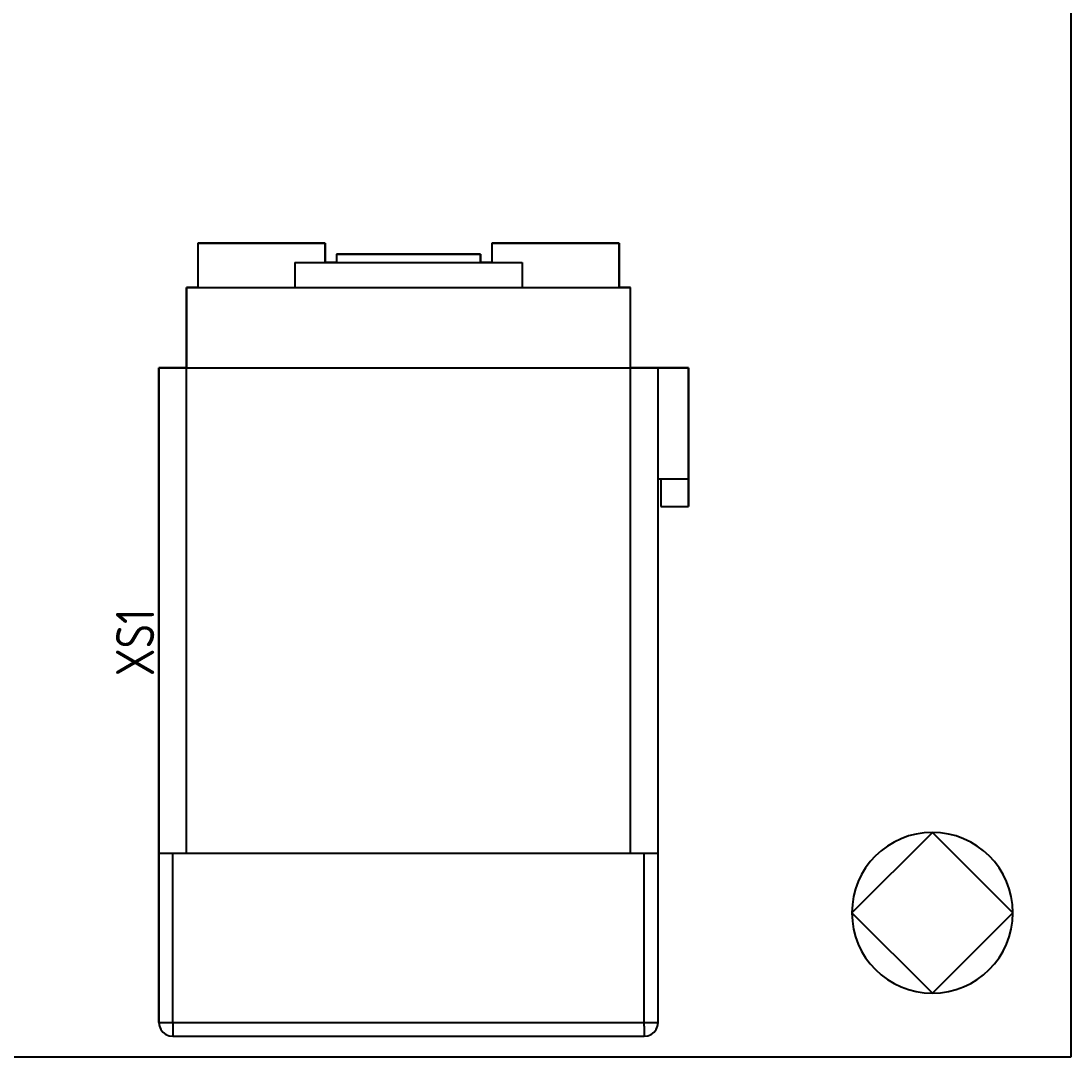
# Model space of a CAD drawing. Header units: inches. Extents: x 0 to 841, y -594 to 0.
# Drawn here: x 378.98 to 416.85, y -455.35 to -418 of the extents above; entities that cross this region are included whole.
import ezdxf

# ---------------------------------------------------------------- set-up
doc = ezdxf.new("R2010")
doc.units = ezdxf.units.IN
doc.header["$MEASUREMENT"] = 0
doc.styles.add('GOST type A0', font='GOST_A.TTF', dxfattribs={"height": 2.116667})

msp = doc.modelspace()

# ---------------------------------------------------------------- linework, layer by layer
at = {"color": 18, "true_color": 0x000000}
for p, q in [((416.846, -455.354), (416.846, -95.154)), ((389.956, -426.008), (385.356, -426.008)), ((385.356, -426.008), (385.356, -427.608)), ((385.356, -426.008), (389.956, -426.008)), ((385.356, -426.008), (385.356, -427.608)), ((389.956, -426.708), (389.956, -426.008)), ((389.956, -426.008), (389.956, -426.708)), ((400.556, -426.008), (395.956, -426.008)), ((395.956, -426.008), (395.956, -426.708)), ((395.956, -426.008), (400.556, -426.008)), ((395.956, -426.008), (395.956, -426.708)), ((400.556, -427.608), (400.556, -426.008)), ((400.556, -426.008), (400.556, -427.608)), ((388.856, -426.708), (388.856, -427.608)), ((388.856, -426.708), (388.996, -426.708)), ((388.996, -426.708), (389.406, -426.708)), ((389.406, -426.708), (390.056, -426.708)), ((390.356, -426.708), (389.956, -426.708)), ((390.056, -426.708), (390.906, -426.708)), ((395.556, -426.408), (390.356, -426.408)), ((390.356, -426.408), (390.356, -426.708)), ((390.356, -426.408), (390.356, -426.708)), ((390.356, -426.408), (390.444, -426.408)), ((390.444, -426.408), (390.704, -426.408)), ((390.704, -426.408), (391.118, -426.408)), ((390.906, -426.708), (391.894, -426.708)), ((391.118, -426.408), (391.656, -426.408)), ((391.656, -426.408), (392.282, -426.408)), ((391.894, -426.708), (392.956, -426.708)), ((392.282, -426.408), (392.956, -426.408)), ((392.956, -426.408), (393.628, -426.408)), ((392.956, -426.708), (394.018, -426.708)), ((393.628, -426.408), (394.256, -426.408)), ((394.018, -426.708), (395.006, -426.708)), ((394.256, -426.408), (394.794, -426.408)), ((394.794, -426.408), (395.208, -426.408)), ((395.006, -426.708), (395.856, -426.708)), ((395.208, -426.408), (395.468, -426.408)), ((395.468, -426.408), (395.556, -426.408)), ((395.556, -426.708), (395.556, -426.408)), ((395.556, -426.408), (395.556, -426.708)), ((395.956, -426.708), (395.556, -426.708)), ((395.856, -426.708), (396.506, -426.708)), ((396.506, -426.708), (396.916, -426.708)), ((396.916, -426.708), (397.056, -426.708)), ((397.056, -426.708), (397.056, -427.608)), ((385.356, -427.608), (384.956, -427.608)), ((384.956, -427.608), (384.956, -430.508)), ((384.956, -430.508), (384.956, -427.608)), ((384.956, -427.608), (385.024, -427.608)), ((385.024, -427.608), (385.228, -427.608)), ((385.228, -427.608), (385.564, -427.608)), ((385.564, -427.608), (386.028, -427.608)), ((385.564, -427.608), (388.856, -427.608)), ((386.028, -427.608), (386.61, -427.608)), ((386.61, -427.608), (387.3, -427.608)), ((387.3, -427.608), (388.086, -427.608)), ((388.086, -427.608), (388.956, -427.608)), ((388.956, -427.608), (389.894, -427.608)), ((389.894, -427.608), (390.886, -427.608)), ((390.886, -427.608), (391.912, -427.608)), ((391.912, -427.608), (392.956, -427.608)), ((392.956, -427.608), (394, -427.608)), ((394, -427.608), (395.026, -427.608)), ((395.026, -427.608), (396.018, -427.608)), ((396.018, -427.608), (396.956, -427.608)), ((396.956, -427.608), (397.826, -427.608)), ((397.056, -427.608), (400.346, -427.608)), ((397.826, -427.608), (398.612, -427.608)), ((398.612, -427.608), (399.302, -427.608)), ((399.302, -427.608), (399.884, -427.608)), ((399.884, -427.608), (400.346, -427.608)), ((400.346, -427.608), (400.684, -427.608)), ((400.956, -427.608), (400.556, -427.608)), ((400.684, -427.608), (400.888, -427.608)), ((400.888, -427.608), (400.956, -427.608)), ((400.956, -430.508), (400.956, -427.608)), ((400.956, -430.508), (400.956, -427.608)), ((383.956, -430.508), (383.956, -448.008)), ((384.956, -430.508), (383.956, -430.508)), ((383.956, -448.008), (383.956, -430.508)), ((383.956, -430.508), (384.956, -430.508)), ((384.956, -430.508), (385.024, -430.508)), ((384.956, -448.008), (384.956, -430.508)), ((384.956, -430.508), (385.024, -430.508)), ((385.024, -430.508), (385.228, -430.508)), ((385.024, -430.508), (385.228, -430.508)), ((385.228, -430.508), (385.564, -430.508)), ((385.228, -430.508), (385.564, -430.508)), ((385.564, -430.508), (386.028, -430.508)), ((385.564, -430.508), (386.028, -430.508)), ((386.028, -430.508), (386.61, -430.508)), ((386.028, -430.508), (386.61, -430.508)), ((386.61, -430.508), (387.3, -430.508)), ((386.61, -430.508), (387.3, -430.508)), ((387.3, -430.508), (388.086, -430.508)), ((387.3, -430.508), (388.086, -430.508)), ((388.086, -430.508), (388.956, -430.508)), ((388.086, -430.508), (388.956, -430.508)), ((388.956, -430.508), (389.894, -430.508)), ((388.956, -430.508), (389.894, -430.508)), ((389.894, -430.508), (390.886, -430.508)), ((389.894, -430.508), (390.886, -430.508)), ((390.886, -430.508), (395.026, -430.508)), ((390.886, -430.508), (391.912, -430.508)), ((390.886, -430.508), (391.912, -430.508)), ((391.912, -430.508), (392.956, -430.508)), ((391.912, -430.508), (392.956, -430.508)), ((392.956, -430.508), (394, -430.508)), ((392.956, -430.508), (394, -430.508)), ((394, -430.508), (395.026, -430.508)), ((394, -430.508), (395.026, -430.508)), ((395.026, -430.508), (396.018, -430.508)), ((395.026, -430.508), (396.018, -430.508)), ((396.018, -430.508), (396.956, -430.508)), ((396.018, -430.508), (396.956, -430.508)), ((396.956, -430.508), (397.826, -430.508)), ((396.956, -430.508), (397.826, -430.508)), ((397.826, -430.508), (398.612, -430.508)), ((397.826, -430.508), (398.612, -430.508)), ((398.612, -430.508), (399.302, -430.508)), ((398.612, -430.508), (399.302, -430.508)), ((399.302, -430.508), (399.884, -430.508)), ((399.302, -430.508), (399.884, -430.508)), ((399.884, -430.508), (400.346, -430.508)), ((399.884, -430.508), (400.346, -430.508)), ((400.346, -430.508), (400.684, -430.508)), ((400.346, -430.508), (400.684, -430.508)), ((400.684, -430.508), (400.888, -430.508)), ((400.684, -430.508), (400.888, -430.508)), ((400.888, -430.508), (400.956, -430.508)), ((400.888, -430.508), (400.956, -430.508)), ((401.956, -430.508), (400.956, -430.508)), ((400.956, -448.008), (400.956, -430.508)), ((400.956, -430.508), (401.956, -430.508)), ((403.056, -430.508), (401.956, -430.508)), ((401.956, -448.008), (401.956, -430.508)), ((401.956, -430.508), (402.24, -430.508)), ((402.24, -430.508), (402.506, -430.508)), ((402.506, -430.508), (402.734, -430.508)), ((402.734, -430.508), (402.908, -430.508)), ((402.908, -430.508), (403.018, -430.508)), ((403.018, -430.508), (403.056, -430.508)), ((403.056, -434.508), (403.056, -430.508)), ((403.056, -430.508), (403.056, -434.508)), ((401.956, -448.008), (401.956, -434.508)), ((401.956, -434.508), (402.056, -434.508)), ((401.956, -434.508), (402.24, -434.508)), ((402.056, -434.508), (402.056, -435.508)), ((402.056, -434.508), (402.056, -435.508)), ((402.24, -434.508), (402.506, -434.508)), ((402.24, -434.508), (403.018, -434.508)), ((402.506, -434.508), (402.734, -434.508)), ((402.734, -434.508), (402.908, -434.508)), ((402.908, -434.508), (403.018, -434.508)), ((403.018, -434.508), (403.056, -434.508)), ((403.056, -435.508), (403.056, -434.508)), ((403.056, -434.508), (403.056, -435.508)), ((402.056, -435.508), (403.056, -435.508)), ((402.056, -435.508), (403.056, -435.508)), ((411.846, -447.254), (408.946, -450.154)), ((414.746, -450.154), (411.846, -447.254)), ((383.956, -448.008), (383.956, -454.108)), ((383.956, -448.008), (383.972, -448.008)), ((383.956, -454.108), (383.956, -448.008)), ((383.972, -448.008), (384.022, -448.008)), ((383.972, -448.008), (384.456, -448.008)), ((384.022, -448.008), (384.102, -448.008)), ((384.102, -448.008), (384.206, -448.008)), ((384.206, -448.008), (384.326, -448.008)), ((384.326, -448.008), (384.456, -448.008)), ((384.456, -448.008), (401.456, -448.008)), ((384.456, -454.108), (384.456, -448.008)), ((401.456, -448.008), (401.586, -448.008)), ((401.456, -448.008), (401.938, -448.008)), ((401.456, -454.108), (401.456, -448.008)), ((401.586, -448.008), (401.706, -448.008)), ((401.706, -448.008), (401.81, -448.008)), ((401.81, -448.008), (401.888, -448.008)), ((401.888, -448.008), (401.938, -448.008)), ((401.938, -448.008), (401.956, -448.008)), ((401.956, -454.108), (401.956, -448.008)), ((401.956, -454.108), (401.956, -448.008)), ((408.946, -450.154), (411.846, -453.054)), ((411.846, -453.054), (414.746, -450.154)), ((383.956, -454.108), (383.972, -454.238)), ((383.956, -454.108), (383.972, -454.238)), ((383.956, -454.108), (383.972, -454.108)), ((383.972, -454.108), (384.022, -454.108)), ((383.972, -454.238), (384.022, -454.358)), ((383.972, -454.238), (384.022, -454.358)), ((384.022, -454.108), (384.102, -454.108)), ((384.022, -454.358), (384.102, -454.462)), ((384.022, -454.358), (384.102, -454.462)), ((384.102, -454.108), (384.206, -454.108)), ((384.206, -454.108), (384.326, -454.108)), ((384.326, -454.108), (384.456, -454.108)), ((384.456, -454.108), (384.456, -454.238)), ((384.456, -454.108), (401.456, -454.108)), ((384.456, -454.238), (384.456, -454.358)), ((384.456, -454.358), (384.456, -454.462)), ((401.456, -454.108), (401.586, -454.108)), ((401.456, -454.238), (401.456, -454.108)), ((401.456, -454.238), (401.456, -454.358)), ((401.456, -454.358), (401.456, -454.462)), ((401.586, -454.108), (401.706, -454.108)), ((401.706, -454.108), (401.81, -454.108)), ((401.81, -454.108), (401.888, -454.108)), ((401.81, -454.462), (401.888, -454.358)), ((401.81, -454.462), (401.888, -454.358)), ((401.888, -454.108), (401.938, -454.108)), ((401.888, -454.358), (401.938, -454.238)), ((401.888, -454.358), (401.938, -454.238)), ((401.938, -454.238), (401.956, -454.108)), ((401.938, -454.238), (401.956, -454.108)), ((401.938, -454.108), (401.956, -454.108)), ((384.102, -454.462), (384.206, -454.542)), ((384.102, -454.462), (384.206, -454.542)), ((384.206, -454.542), (384.326, -454.592)), ((384.206, -454.542), (384.326, -454.592)), ((384.326, -454.592), (384.456, -454.608)), ((384.326, -454.592), (384.456, -454.608)), ((384.456, -454.462), (384.456, -454.542)), ((384.456, -454.542), (384.456, -454.592)), ((384.456, -454.608), (384.456, -454.592)), ((384.456, -454.608), (401.456, -454.608)), ((384.456, -454.608), (401.456, -454.608)), ((401.456, -454.462), (401.456, -454.542)), ((401.456, -454.542), (401.456, -454.592)), ((401.456, -454.608), (401.586, -454.592)), ((401.456, -454.608), (401.586, -454.592)), ((401.456, -454.592), (401.456, -454.608)), ((401.586, -454.592), (401.706, -454.542)), ((401.586, -454.592), (401.706, -454.542)), ((401.706, -454.542), (401.81, -454.462)), ((401.706, -454.542), (401.81, -454.462)), ((196.646, -455.354), (416.846, -455.354))]:
    msp.add_line(p, q, dxfattribs=at)
at = {"color": 7, "true_color": 0xffffff}
for p, q in [((389.956, -426.008), (385.356, -426.008)), ((385.356, -426.008), (385.356, -427.608)), ((385.356, -426.008), (389.956, -426.008)), ((385.356, -426.008), (385.356, -427.608)), ((389.956, -426.708), (389.956, -426.008)), ((389.956, -426.008), (389.956, -426.708)), ((400.556, -426.008), (395.956, -426.008)), ((395.956, -426.008), (395.956, -426.708)), ((395.956, -426.008), (400.556, -426.008)), ((395.956, -426.008), (395.956, -426.708)), ((400.556, -427.608), (400.556, -426.008)), ((400.556, -426.008), (400.556, -427.608)), ((388.856, -426.708), (388.856, -427.608)), ((388.856, -426.708), (388.996, -426.708)), ((388.996, -426.708), (389.406, -426.708)), ((389.406, -426.708), (390.056, -426.708)), ((390.356, -426.708), (389.956, -426.708)), ((390.056, -426.708), (390.906, -426.708)), ((395.556, -426.408), (390.356, -426.408)), ((390.356, -426.408), (390.356, -426.708)), ((390.356, -426.408), (390.356, -426.708)), ((390.356, -426.408), (390.444, -426.408)), ((390.444, -426.408), (390.704, -426.408)), ((390.704, -426.408), (391.118, -426.408)), ((390.906, -426.708), (391.894, -426.708)), ((391.118, -426.408), (391.656, -426.408)), ((391.656, -426.408), (392.282, -426.408)), ((391.894, -426.708), (392.956, -426.708)), ((392.282, -426.408), (392.956, -426.408)), ((392.956, -426.408), (393.628, -426.408)), ((392.956, -426.708), (394.018, -426.708)), ((393.628, -426.408), (394.256, -426.408)), ((394.018, -426.708), (395.006, -426.708)), ((394.256, -426.408), (394.794, -426.408)), ((394.794, -426.408), (395.208, -426.408)), ((395.006, -426.708), (395.856, -426.708)), ((395.208, -426.408), (395.468, -426.408)), ((395.468, -426.408), (395.556, -426.408)), ((395.556, -426.708), (395.556, -426.408)), ((395.556, -426.408), (395.556, -426.708)), ((395.956, -426.708), (395.556, -426.708)), ((395.856, -426.708), (396.506, -426.708)), ((396.506, -426.708), (396.916, -426.708)), ((396.916, -426.708), (397.056, -426.708)), ((397.056, -426.708), (397.056, -427.608)), ((385.356, -427.608), (384.956, -427.608)), ((384.956, -427.608), (384.956, -430.508)), ((384.956, -430.508), (384.956, -427.608)), ((384.956, -427.608), (385.024, -427.608)), ((385.024, -427.608), (385.228, -427.608)), ((385.228, -427.608), (385.564, -427.608)), ((385.564, -427.608), (386.028, -427.608)), ((385.564, -427.608), (388.856, -427.608)), ((386.028, -427.608), (386.61, -427.608)), ((386.61, -427.608), (387.3, -427.608)), ((387.3, -427.608), (388.086, -427.608)), ((388.086, -427.608), (388.956, -427.608)), ((388.956, -427.608), (389.894, -427.608)), ((389.894, -427.608), (390.886, -427.608)), ((390.886, -427.608), (391.912, -427.608)), ((391.912, -427.608), (392.956, -427.608)), ((392.956, -427.608), (394, -427.608)), ((394, -427.608), (395.026, -427.608)), ((395.026, -427.608), (396.018, -427.608)), ((396.018, -427.608), (396.956, -427.608)), ((396.956, -427.608), (397.826, -427.608)), ((397.056, -427.608), (400.346, -427.608)), ((397.826, -427.608), (398.612, -427.608)), ((398.612, -427.608), (399.302, -427.608)), ((399.302, -427.608), (399.884, -427.608)), ((399.884, -427.608), (400.346, -427.608)), ((400.346, -427.608), (400.684, -427.608)), ((400.956, -427.608), (400.556, -427.608)), ((400.684, -427.608), (400.888, -427.608)), ((400.888, -427.608), (400.956, -427.608)), ((400.956, -430.508), (400.956, -427.608)), ((400.956, -430.508), (400.956, -427.608)), ((383.956, -430.508), (383.956, -448.008)), ((384.956, -430.508), (383.956, -430.508)), ((383.956, -448.008), (383.956, -430.508)), ((383.956, -430.508), (384.956, -430.508)), ((384.956, -430.508), (385.024, -430.508)), ((384.956, -448.008), (384.956, -430.508)), ((384.956, -430.508), (385.024, -430.508)), ((385.024, -430.508), (385.228, -430.508)), ((385.024, -430.508), (385.228, -430.508)), ((385.228, -430.508), (385.564, -430.508)), ((385.228, -430.508), (385.564, -430.508)), ((385.564, -430.508), (386.028, -430.508)), ((385.564, -430.508), (386.028, -430.508)), ((386.028, -430.508), (386.61, -430.508)), ((386.028, -430.508), (386.61, -430.508)), ((386.61, -430.508), (387.3, -430.508)), ((386.61, -430.508), (387.3, -430.508)), ((387.3, -430.508), (388.086, -430.508)), ((387.3, -430.508), (388.086, -430.508)), ((388.086, -430.508), (388.956, -430.508)), ((388.086, -430.508), (388.956, -430.508)), ((388.956, -430.508), (389.894, -430.508)), ((388.956, -430.508), (389.894, -430.508)), ((389.894, -430.508), (390.886, -430.508)), ((389.894, -430.508), (390.886, -430.508)), ((390.886, -430.508), (395.026, -430.508)), ((390.886, -430.508), (391.912, -430.508)), ((390.886, -430.508), (391.912, -430.508)), ((391.912, -430.508), (392.956, -430.508)), ((391.912, -430.508), (392.956, -430.508)), ((392.956, -430.508), (394, -430.508)), ((392.956, -430.508), (394, -430.508)), ((394, -430.508), (395.026, -430.508)), ((394, -430.508), (395.026, -430.508)), ((395.026, -430.508), (396.018, -430.508)), ((395.026, -430.508), (396.018, -430.508)), ((396.018, -430.508), (396.956, -430.508)), ((396.018, -430.508), (396.956, -430.508)), ((396.956, -430.508), (397.826, -430.508)), ((396.956, -430.508), (397.826, -430.508)), ((397.826, -430.508), (398.612, -430.508)), ((397.826, -430.508), (398.612, -430.508)), ((398.612, -430.508), (399.302, -430.508)), ((398.612, -430.508), (399.302, -430.508)), ((399.302, -430.508), (399.884, -430.508)), ((399.302, -430.508), (399.884, -430.508)), ((399.884, -430.508), (400.346, -430.508)), ((399.884, -430.508), (400.346, -430.508)), ((400.346, -430.508), (400.684, -430.508)), ((400.346, -430.508), (400.684, -430.508)), ((400.684, -430.508), (400.888, -430.508)), ((400.684, -430.508), (400.888, -430.508)), ((400.888, -430.508), (400.956, -430.508)), ((400.888, -430.508), (400.956, -430.508)), ((401.956, -430.508), (400.956, -430.508)), ((400.956, -448.008), (400.956, -430.508)), ((400.956, -430.508), (401.956, -430.508)), ((403.056, -430.508), (401.956, -430.508)), ((401.956, -448.008), (401.956, -430.508)), ((401.956, -430.508), (402.24, -430.508)), ((402.24, -430.508), (402.506, -430.508)), ((402.506, -430.508), (402.734, -430.508)), ((402.734, -430.508), (402.908, -430.508)), ((402.908, -430.508), (403.018, -430.508)), ((403.018, -430.508), (403.056, -430.508)), ((403.056, -434.508), (403.056, -430.508)), ((403.056, -430.508), (403.056, -434.508)), ((401.956, -448.008), (401.956, -434.508)), ((401.956, -434.508), (402.056, -434.508)), ((401.956, -434.508), (402.24, -434.508)), ((402.056, -434.508), (402.056, -435.508)), ((402.056, -434.508), (402.056, -435.508)), ((402.24, -434.508), (402.506, -434.508)), ((402.24, -434.508), (403.018, -434.508)), ((402.506, -434.508), (402.734, -434.508)), ((402.734, -434.508), (402.908, -434.508)), ((402.908, -434.508), (403.018, -434.508)), ((403.018, -434.508), (403.056, -434.508)), ((403.056, -435.508), (403.056, -434.508)), ((403.056, -434.508), (403.056, -435.508)), ((402.056, -435.508), (403.056, -435.508)), ((402.056, -435.508), (403.056, -435.508)), ((383.956, -448.008), (383.956, -454.108)), ((383.956, -448.008), (383.972, -448.008)), ((383.956, -454.108), (383.956, -448.008)), ((383.972, -448.008), (384.022, -448.008)), ((383.972, -448.008), (384.456, -448.008)), ((384.022, -448.008), (384.102, -448.008)), ((384.102, -448.008), (384.206, -448.008)), ((384.206, -448.008), (384.326, -448.008)), ((384.326, -448.008), (384.456, -448.008)), ((384.456, -448.008), (401.456, -448.008)), ((384.456, -454.108), (384.456, -448.008)), ((401.456, -448.008), (401.586, -448.008)), ((401.456, -448.008), (401.938, -448.008)), ((401.456, -454.108), (401.456, -448.008)), ((401.586, -448.008), (401.706, -448.008)), ((401.706, -448.008), (401.81, -448.008)), ((401.81, -448.008), (401.888, -448.008)), ((401.888, -448.008), (401.938, -448.008)), ((401.938, -448.008), (401.956, -448.008)), ((401.956, -454.108), (401.956, -448.008)), ((401.956, -454.108), (401.956, -448.008)), ((383.956, -454.108), (383.972, -454.238)), ((383.956, -454.108), (383.972, -454.238)), ((383.956, -454.108), (383.972, -454.108)), ((383.972, -454.108), (384.022, -454.108)), ((383.972, -454.238), (384.022, -454.358)), ((383.972, -454.238), (384.022, -454.358)), ((384.022, -454.108), (384.102, -454.108)), ((384.022, -454.358), (384.102, -454.462)), ((384.022, -454.358), (384.102, -454.462)), ((384.102, -454.108), (384.206, -454.108)), ((384.206, -454.108), (384.326, -454.108)), ((384.326, -454.108), (384.456, -454.108)), ((384.456, -454.108), (384.456, -454.238)), ((384.456, -454.108), (401.456, -454.108)), ((384.456, -454.238), (384.456, -454.358)), ((384.456, -454.358), (384.456, -454.462)), ((401.456, -454.108), (401.586, -454.108)), ((401.456, -454.238), (401.456, -454.108)), ((401.456, -454.238), (401.456, -454.358)), ((401.456, -454.358), (401.456, -454.462)), ((401.586, -454.108), (401.706, -454.108)), ((401.706, -454.108), (401.81, -454.108)), ((401.81, -454.108), (401.888, -454.108)), ((401.81, -454.462), (401.888, -454.358)), ((401.81, -454.462), (401.888, -454.358)), ((401.888, -454.108), (401.938, -454.108)), ((401.888, -454.358), (401.938, -454.238)), ((401.888, -454.358), (401.938, -454.238)), ((401.938, -454.238), (401.956, -454.108)), ((401.938, -454.238), (401.956, -454.108)), ((401.938, -454.108), (401.956, -454.108)), ((384.102, -454.462), (384.206, -454.542)), ((384.102, -454.462), (384.206, -454.542)), ((384.206, -454.542), (384.326, -454.592)), ((384.206, -454.542), (384.326, -454.592)), ((384.326, -454.592), (384.456, -454.608)), ((384.326, -454.592), (384.456, -454.608)), ((384.456, -454.462), (384.456, -454.542)), ((384.456, -454.542), (384.456, -454.592)), ((384.456, -454.608), (384.456, -454.592)), ((384.456, -454.608), (401.456, -454.608)), ((384.456, -454.608), (401.456, -454.608)), ((401.456, -454.462), (401.456, -454.542)), ((401.456, -454.542), (401.456, -454.592)), ((401.456, -454.608), (401.586, -454.592)), ((401.456, -454.608), (401.586, -454.592)), ((401.456, -454.592), (401.456, -454.608)), ((401.586, -454.592), (401.706, -454.542)), ((401.586, -454.592), (401.706, -454.542)), ((401.706, -454.542), (401.81, -454.462)), ((401.706, -454.542), (401.81, -454.462))]:
    msp.add_line(p, q, dxfattribs=at)
at = {"color": 18, "true_color": 0x000000}
for start, end in [(90, 180), (0, 90), (180, 270), (270, 0)]:
    msp.add_arc((411.846, -450.154), 2.9, start, end, dxfattribs=at)

# ---------------------------------------------------------------- texts
at = {"color": 18, "true_color": 0x000000, "style": 'GOST type A0'}
msp.add_text('XS1', height=1.3796, rotation=90, dxfattribs=at).set_placement((383.786, -441.621))

doc.saveas('drawing.dxf')
